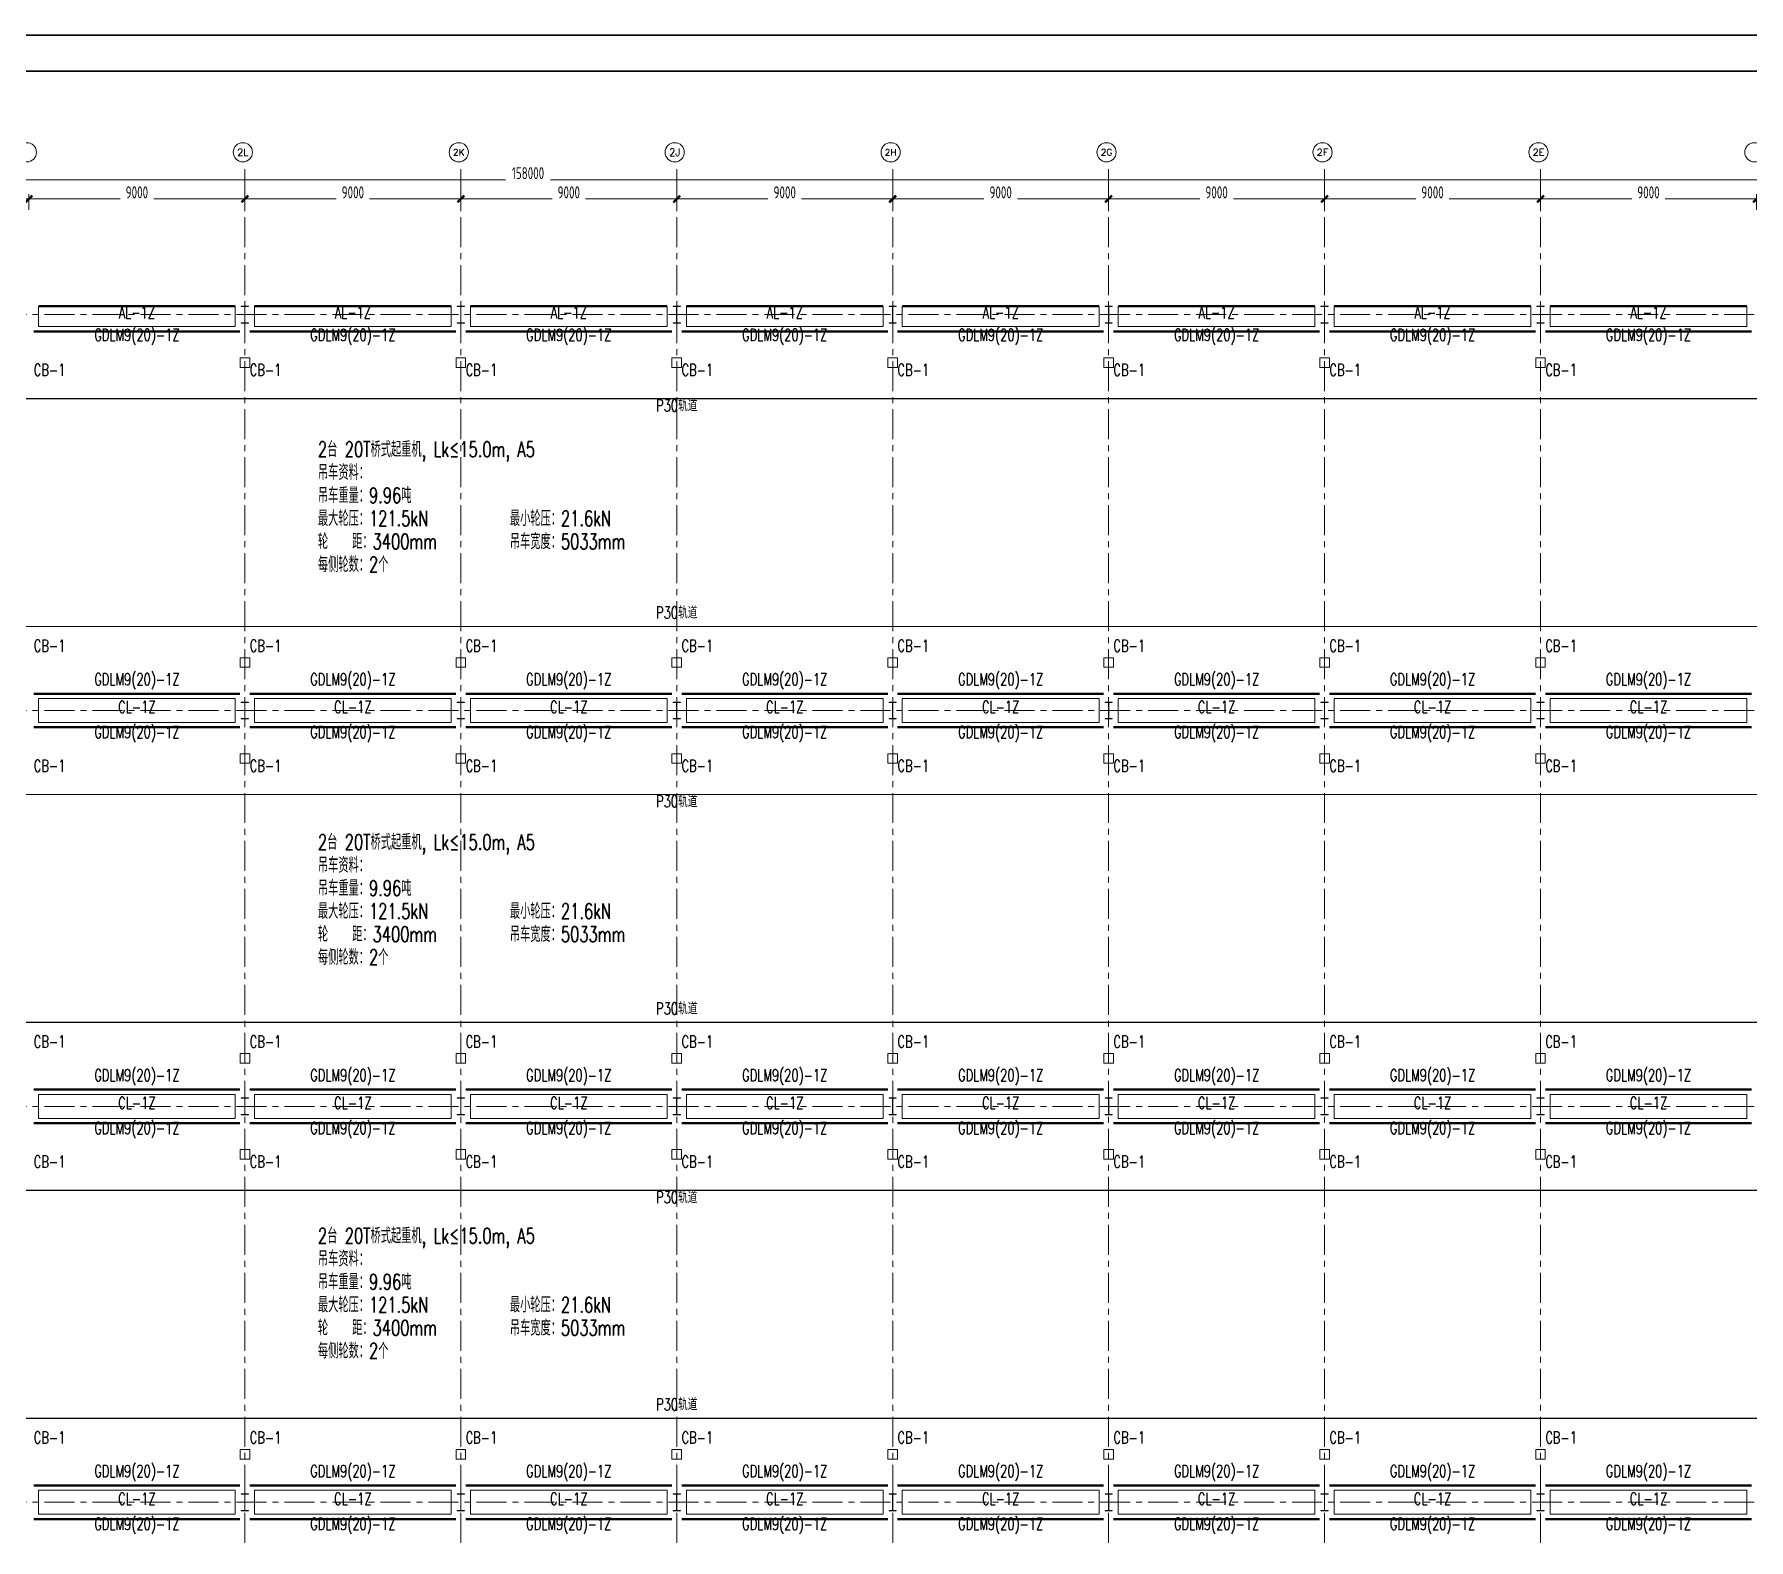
# Model space of a CAD drawing. Extents: x -1201378 to 2367219, y -619313 to 244905.
# Drawn here: x 1317464 to 1388920, y -32658 to 30085 of the extents above; entities that cross this region are included whole.
import ezdxf
from ezdxf.enums import TextEntityAlignment as Align

# ---------------------------------------------------------------- set-up
doc = ezdxf.new("R2010")
doc.units = 0
doc.header["$LTSCALE"] = 1000
doc.linetypes.add('CENTER', pattern=[2, 1.25, -0.25, 0.25, -0.25])
doc.layers.get('0').update_dxf_attribs({"linetype": 'CONTINUOUS'})
doc.layers.get('Defpoints').update_dxf_attribs({"linetype": 'CONTINUOUS'})
doc.layers.add('0-cxFrame', color=155, linetype='CONTINUOUS')
for name, color, linetype, lineweight in [('0-cxText', 131, 'CONTINUOUS', 25), ('S-axis', 111, 'CONTINUOUS', 0), ('S-col', 2, 'CONTINUOUS', 0), ('S-dote', 5, 'CENTER', 0), ('THIN', 7, 'CONTINUOUS', 0), ('吊车梁', 4, 'CONTINUOUS', 0)]:
    doc.layers.add(name, color=color, linetype=linetype, lineweight=lineweight)
doc.styles.add('_TCH_AXIS', font='COMPLEX', dxfattribs={"bigfont": 'GBCBIG'})
doc.styles.add('cx_tuming', font='simhei.ttf')
doc.styles.add('cx_tuqian1', font='')
doc.styles.add('TSSD_Dimension', font='tssdeng.shx', dxfattribs={"width": 0.7, "bigfont": 'hztxt.shx'})
doc.styles.add('TSSD_Rein', font='tj-romans1.shx', dxfattribs={"width": 0.7, "bigfont": 'tj-hztxt.shx'})
doc.styles.add('黑体', font='simhei.ttf', dxfattribs={"width": 0.8})
doc.styles.get('cx_tuqian1').set_extended_font_data('SimSun')
doc.dimstyles.new('TSSD_200_200', dxfattribs={"dimtxt": 500, "dimasz": 200, "dimexe": 200, "dimexo": 500, "dimgap": 200, "dimtad": 1, "dimdec": 0, "dimzin": 0, "dimdsep": 46, "dimtxsty": 'TSSD_Dimension', "dimblk": 'ARCHTICK', "dimcen": 0, "dimdle": 200, "dimclrt": 7, "dimadec": 0, "dimazin": 0, "dimtfac": 1, "dimtdec": 0, "dimtix": 1, "dimtmove": 2, "dimatfit": 3, "dimfxl": 1, "dimtolj": 1, "dimtzin": 0, "dimarcsym": 0})

# ---------------------------------------------------------------- blocks, each defined once
blk = doc.blocks.new('_ArchTick')
at = {"color": 0, "linetype": 'ByBlock', "const_width": 0.5}
blk.add_lwpolyline([(-0.71, -0.71), (0.71, 0.71)], dxfattribs=at)
blk = doc.blocks.new('*D100')
at = {"layer": 'Defpoints', "color": 0, "transparency": 16777216}
for p in [(-173758, -176778), (-182758, -177738), (-173758, -177738)]:
    blk.add_point(p, dxfattribs=at)
at = {"layer": 'S-axis', "color": 0, "lineweight": -2, "transparency": 16777216}
for p, q in [((-182958, -176778), (-178957, -176778)), ((-182758, -177238), (-182758, -176578)), ((-173558, -176778), (-177560, -176778)), ((-173758, -177238), (-173758, -176578))]:
    blk.add_line(p, q, dxfattribs=at)
at = {"layer": 'S-axis', "color": 0, "lineweight": -2, "transparency": 16777216, "xscale": 200, "yscale": 200, "zscale": 200, "rotation": 180}
blk.add_blockref('_ArchTick', (-182758, -176778), dxfattribs=at)
at = {"layer": 'S-axis', "color": 0, "lineweight": -2, "transparency": 16777216, "xscale": 200, "yscale": 200, "zscale": 200}
blk.add_blockref('_ArchTick', (-173758, -176778), dxfattribs=at)
at = {"layer": 'S-axis', "color": 7, "transparency": 16777216, "insert": (-178258, -176503), "char_height": 500, "attachment_point": 5, "style": 'TSSD_Dimension'}
blk.add_mtext('\\A1;9000', dxfattribs=at)
blk = doc.blocks.new('*D101')
at = {"layer": 'Defpoints', "color": 0, "transparency": 16777216}
for p in [(-164758, -176778), (-173758, -177738), (-164758, -177738)]:
    blk.add_point(p, dxfattribs=at)
at = {"layer": 'S-axis', "color": 0, "lineweight": -2, "transparency": 16777216}
for p, q in [((-173958, -176778), (-169957, -176778)), ((-173758, -177238), (-173758, -176578)), ((-164558, -176778), (-168560, -176778)), ((-164758, -177238), (-164758, -176578))]:
    blk.add_line(p, q, dxfattribs=at)
at = {"layer": 'S-axis', "color": 0, "lineweight": -2, "transparency": 16777216, "xscale": 200, "yscale": 200, "zscale": 200, "rotation": 180}
blk.add_blockref('_ArchTick', (-173758, -176778), dxfattribs=at)
at = {"layer": 'S-axis', "color": 0, "lineweight": -2, "transparency": 16777216, "xscale": 200, "yscale": 200, "zscale": 200}
blk.add_blockref('_ArchTick', (-164758, -176778), dxfattribs=at)
at = {"layer": 'S-axis', "color": 7, "transparency": 16777216, "insert": (-169258, -176503), "char_height": 500, "attachment_point": 5, "style": 'TSSD_Dimension'}
blk.add_mtext('\\A1;9000', dxfattribs=at)
blk = doc.blocks.new('*D102')
at = {"layer": 'Defpoints', "color": 0, "transparency": 16777216}
for p in [(-155758, -176778), (-164758, -177738), (-155758, -177738)]:
    blk.add_point(p, dxfattribs=at)
at = {"layer": 'S-axis', "color": 0, "lineweight": -2, "transparency": 16777216}
for p, q in [((-164958, -176778), (-160957, -176778)), ((-164758, -177238), (-164758, -176578)), ((-155558, -176778), (-159560, -176778)), ((-155758, -177238), (-155758, -176578))]:
    blk.add_line(p, q, dxfattribs=at)
at = {"layer": 'S-axis', "color": 0, "lineweight": -2, "transparency": 16777216, "xscale": 200, "yscale": 200, "zscale": 200, "rotation": 180}
blk.add_blockref('_ArchTick', (-164758, -176778), dxfattribs=at)
at = {"layer": 'S-axis', "color": 0, "lineweight": -2, "transparency": 16777216, "xscale": 200, "yscale": 200, "zscale": 200}
blk.add_blockref('_ArchTick', (-155758, -176778), dxfattribs=at)
at = {"layer": 'S-axis', "color": 7, "transparency": 16777216, "insert": (-160258, -176503), "char_height": 500, "attachment_point": 5, "style": 'TSSD_Dimension'}
blk.add_mtext('\\A1;9000', dxfattribs=at)
blk = doc.blocks.new('*D103')
at = {"layer": 'Defpoints', "color": 0, "transparency": 16777216}
for p in [(-146758, -176778), (-155758, -177738), (-146758, -177738)]:
    blk.add_point(p, dxfattribs=at)
at = {"layer": 'S-axis', "color": 0, "lineweight": -2, "transparency": 16777216}
for p, q in [((-155958, -176778), (-151957, -176778)), ((-155758, -177238), (-155758, -176578)), ((-146558, -176778), (-150560, -176778)), ((-146758, -177238), (-146758, -176578))]:
    blk.add_line(p, q, dxfattribs=at)
at = {"layer": 'S-axis', "color": 0, "lineweight": -2, "transparency": 16777216, "xscale": 200, "yscale": 200, "zscale": 200, "rotation": 180}
blk.add_blockref('_ArchTick', (-155758, -176778), dxfattribs=at)
at = {"layer": 'S-axis', "color": 0, "lineweight": -2, "transparency": 16777216, "xscale": 200, "yscale": 200, "zscale": 200}
blk.add_blockref('_ArchTick', (-146758, -176778), dxfattribs=at)
at = {"layer": 'S-axis', "color": 7, "transparency": 16777216, "insert": (-151258, -176503), "char_height": 500, "attachment_point": 5, "style": 'TSSD_Dimension'}
blk.add_mtext('\\A1;9000', dxfattribs=at)
blk = doc.blocks.new('*D104')
at = {"layer": 'Defpoints', "color": 0, "transparency": 16777216}
for p in [(-137758, -176778), (-146758, -177738), (-137758, -177738)]:
    blk.add_point(p, dxfattribs=at)
at = {"layer": 'S-axis', "color": 0, "lineweight": -2, "transparency": 16777216}
for p, q in [((-146958, -176778), (-142957, -176778)), ((-146758, -177238), (-146758, -176578)), ((-137558, -176778), (-141560, -176778)), ((-137758, -177238), (-137758, -176578))]:
    blk.add_line(p, q, dxfattribs=at)
at = {"layer": 'S-axis', "color": 0, "lineweight": -2, "transparency": 16777216, "xscale": 200, "yscale": 200, "zscale": 200, "rotation": 180}
blk.add_blockref('_ArchTick', (-146758, -176778), dxfattribs=at)
at = {"layer": 'S-axis', "color": 0, "lineweight": -2, "transparency": 16777216, "xscale": 200, "yscale": 200, "zscale": 200}
blk.add_blockref('_ArchTick', (-137758, -176778), dxfattribs=at)
at = {"layer": 'S-axis', "color": 7, "transparency": 16777216, "insert": (-142258, -176503), "char_height": 500, "attachment_point": 5, "style": 'TSSD_Dimension'}
blk.add_mtext('\\A1;9000', dxfattribs=at)
blk = doc.blocks.new('*D105')
at = {"layer": 'Defpoints', "color": 0, "transparency": 16777216}
for p in [(-128758, -176778), (-137758, -177738), (-128758, -177738)]:
    blk.add_point(p, dxfattribs=at)
at = {"layer": 'S-axis', "color": 0, "lineweight": -2, "transparency": 16777216}
for p, q in [((-137958, -176778), (-133957, -176778)), ((-137758, -177238), (-137758, -176578)), ((-128558, -176778), (-132560, -176778)), ((-128758, -177238), (-128758, -176578))]:
    blk.add_line(p, q, dxfattribs=at)
at = {"layer": 'S-axis', "color": 0, "lineweight": -2, "transparency": 16777216, "xscale": 200, "yscale": 200, "zscale": 200, "rotation": 180}
blk.add_blockref('_ArchTick', (-137758, -176778), dxfattribs=at)
at = {"layer": 'S-axis', "color": 0, "lineweight": -2, "transparency": 16777216, "xscale": 200, "yscale": 200, "zscale": 200}
blk.add_blockref('_ArchTick', (-128758, -176778), dxfattribs=at)
at = {"layer": 'S-axis', "color": 7, "transparency": 16777216, "insert": (-133258, -176503), "char_height": 500, "attachment_point": 5, "style": 'TSSD_Dimension'}
blk.add_mtext('\\A1;9000', dxfattribs=at)
blk = doc.blocks.new('*D106')
at = {"layer": 'Defpoints', "color": 0, "transparency": 16777216}
for p in [(-119758, -176778), (-128758, -177738), (-119758, -177738)]:
    blk.add_point(p, dxfattribs=at)
at = {"layer": 'S-axis', "color": 0, "lineweight": -2, "transparency": 16777216}
for p, q in [((-128958, -176778), (-124957, -176778)), ((-128758, -177238), (-128758, -176578)), ((-119558, -176778), (-123560, -176778)), ((-119758, -177238), (-119758, -176578))]:
    blk.add_line(p, q, dxfattribs=at)
at = {"layer": 'S-axis', "color": 0, "lineweight": -2, "transparency": 16777216, "xscale": 200, "yscale": 200, "zscale": 200, "rotation": 180}
blk.add_blockref('_ArchTick', (-128758, -176778), dxfattribs=at)
at = {"layer": 'S-axis', "color": 0, "lineweight": -2, "transparency": 16777216, "xscale": 200, "yscale": 200, "zscale": 200}
blk.add_blockref('_ArchTick', (-119758, -176778), dxfattribs=at)
at = {"layer": 'S-axis', "color": 7, "transparency": 16777216, "insert": (-124258, -176503), "char_height": 500, "attachment_point": 5, "style": 'TSSD_Dimension'}
blk.add_mtext('\\A1;9000', dxfattribs=at)
blk = doc.blocks.new('*D107')
at = {"layer": 'Defpoints', "color": 0, "transparency": 16777216}
for p in [(-110758, -176778), (-119758, -177738), (-110758, -177738)]:
    blk.add_point(p, dxfattribs=at)
at = {"layer": 'S-axis', "color": 0, "lineweight": -2, "transparency": 16777216}
for p, q in [((-119958, -176778), (-115957, -176778)), ((-119758, -177238), (-119758, -176578)), ((-110558, -176778), (-114560, -176778)), ((-110758, -177238), (-110758, -176578))]:
    blk.add_line(p, q, dxfattribs=at)
at = {"layer": 'S-axis', "color": 0, "lineweight": -2, "transparency": 16777216, "xscale": 200, "yscale": 200, "zscale": 200, "rotation": 180}
blk.add_blockref('_ArchTick', (-119758, -176778), dxfattribs=at)
at = {"layer": 'S-axis', "color": 0, "lineweight": -2, "transparency": 16777216, "xscale": 200, "yscale": 200, "zscale": 200}
blk.add_blockref('_ArchTick', (-110758, -176778), dxfattribs=at)
at = {"layer": 'S-axis', "color": 7, "transparency": 16777216, "insert": (-115258, -176503), "char_height": 500, "attachment_point": 5, "style": 'TSSD_Dimension'}
blk.add_mtext('\\A1;9000', dxfattribs=at)
blk = doc.blocks.new('*D112')
at = {"layer": 'Defpoints', "color": 0, "transparency": 16777216}
for p in [(-82958, -175978), (-240958, -177638), (-82958, -177638)]:
    blk.add_point(p, dxfattribs=at)
at = {"layer": 'S-axis', "color": 0, "lineweight": -2, "transparency": 16777216}
for p, q in [((-240958, -177138), (-240958, -175778)), ((-82958, -177138), (-82958, -175778)), ((-241158, -175978), (-162899, -175978)), ((-82758, -175978), (-161018, -175978))]:
    blk.add_line(p, q, dxfattribs=at)
at = {"layer": 'S-axis', "color": 0, "lineweight": -2, "transparency": 16777216, "xscale": 200, "yscale": 200, "zscale": 200, "rotation": 180}
blk.add_blockref('_ArchTick', (-240958, -175978), dxfattribs=at)
at = {"layer": 'S-axis', "color": 0, "lineweight": -2, "transparency": 16777216, "xscale": 200, "yscale": 200, "zscale": 200}
blk.add_blockref('_ArchTick', (-82958, -175978), dxfattribs=at)
at = {"layer": 'S-axis', "color": 7, "transparency": 16777216, "insert": (-161958, -175703), "char_height": 500, "attachment_point": 5, "style": 'TSSD_Dimension'}
blk.add_mtext('\\A1;158000', dxfattribs=at)
blk = doc.blocks.new('nt66')
at = {"layer": 'S-col'}
blk.add_lwpolyline([(-195790, 766820), (-195490, 766820), (-195490, 766808), (-195636, 766808), (-195636, 766132), (-195490, 766132), (-195490, 766120), (-195790, 766120), (-195790, 766132), (-195644, 766132), (-195644, 766808), (-195790, 766808)], close=True, dxfattribs=at)
blk = doc.blocks.new('33333')
for p in [(-23214, -43900), (-14214, -43900), (-5214, -43900), (3786, -43900), (12786, -43900), (21786, -43900), (30786, -43900), (-23214, -60400), (-14214, -60400), (-5214, -60400), (3786, -60400), (12786, -60400), (21786, -60400), (30786, -60400), (-23214, -76900), (-14214, -76900), (-5214, -76900), (3786, -76900), (12786, -76900), (21786, -76900), (30786, -76900), (-23214, -93400), (-14214, -93400), (-5214, -93400), (3786, -93400), (12786, -93400), (21786, -93400), (30786, -93400)]:
    blk.add_blockref('nt66', p)
blk = doc.blocks.new('TK22.A0 L(Dragon)')
at = {"layer": '0-cxFrame', "color": 7, "const_width": 0.5}
blk.add_lwpolyline([(0, 0), (-1486, 0), (-1486, 841), (0, 841)], close=True, dxfattribs=at)
at = {"layer": '0-cxFrame', "const_width": 0.5}
blk.add_lwpolyline([(-80, 10), (-1466, 10), (-1466, 831), (-80, 831)], close=True, dxfattribs=at)
at = {"style": '黑体', "flags": 4}
blk.add_attdef('图幅', text='', height=3.3, dxfattribs=at).set_placement((-40, 3), align=Align.RIGHT)
at = {"layer": '0-cxText', "flags": 4}
for tag, height, style, p in [('建设单位', 3.5, 'cx_tuming', (-45, 240)), ('项目名称', 3.5, 'cx_tuming', (-45, 210)), ('子项名称', 3.5, 'cx_tuming', (-45, 180)), ('工程编号', 3.3, 'cx_tuqian1', (-35, 165)), ('图名1', 3.5, 'cx_tuming', (-45, 87)), ('图名2', 3.5, 'cx_tuming', (-45, 79)), ('图名3', 3.5, 'cx_tuming', (-45, 71)), ('出图日期', 3.3, 'cx_tuqian1', (-39, 60)), ('专业', 3.3, 'cx_tuqian1', (-55, 52)), ('图号', 3.3, 'cx_tuqian1', (-55, 44)), ('版次', 3.3, 'cx_tuqian1', (-20, 44))]:
    blk.add_attdef(tag, text='', height=height, dxfattribs=dict(at, style=style)).set_placement(p, align=Align.MIDDLE)
at = {"layer": 'Defpoints', "color": 6, "flags": 4}
for tag, height, style, p in [('tufu', 3.3, '黑体', (-12, 12)), ('dwfname', 4, 'cx_tuqian1', (-80, 3))]:
    blk.add_attdef(tag, text='', height=height, dxfattribs=dict(at, style=style)).set_placement(p, align=Align.RIGHT)
blk = doc.blocks.new('2#轴网')
at = {"layer": 'S-axis'}
for centre in [(-182843.4, -174832), (-173843.4, -174832), (-164843.4, -174832), (-155843.4, -174832), (-146843.4, -174832), (-137843.4, -174832), (-128843.4, -174832), (-119843.4, -174832), (-110843.4, -174832)]:
    blk.add_circle(centre, 400, dxfattribs=at)
at = {"layer": 'S-dote'}
for p, q in [((-173758.5, -270787), (-173758.5, -175298.2)), ((-164758.5, -270787), (-164758.5, -175298.2)), ((-155758.5, -270787), (-155758.5, -175298.2)), ((-146758.5, -270787), (-146758.5, -175298.2)), ((-137758.5, -270787), (-137758.5, -175298.2)), ((-128758.5, -270787), (-128758.5, -175298.2)), ((-119758.5, -270787), (-119758.5, -175298.2)), ((-74854.3, -181598.2), (-251154.3, -181598.2)), ((-74854.3, -198098.2), (-251154.3, -198098.2)), ((-74854.3, -214598.2), (-251154.3, -214598.2)), ((-74854.3, -231098.2), (-251154.3, -231098.2))]:
    blk.add_line(p, q, dxfattribs=at)
at = {"layer": 'S-axis', "style": '_TCH_AXIS'}
for s, height, p, p2 in [('2L', 288.12, (-174083.5, -174976.1), (-173603.3, -174976.1)), ('2K', 265.5, (-165089.9, -174964.8), (-164596.8, -174964.8)), ('2J', 314.07, (-156075.2, -174989.1), (-155611.5, -174989.1)), ('2H', 260.31, (-147091.3, -174962.2), (-146595.5, -174962.2)), ('2G', 270.86, (-138088.4, -174967.5), (-137598.3, -174967.5)), ('2F', 282.17, (-129085.2, -174973.1), (-128601.5, -174973.1)), ('2E', 282.17, (-120085.2, -174973.1), (-119601.5, -174973.1))]:
    blk.add_text(s, height=height, dxfattribs=at).set_placement(p, p2, align=Align.FIT)
at = {"layer": 'S-axis'}
for base, p1, p2, picture, middle in [((-82958.5, -175978.2), (-240958.5, -177638.2), (-82958.5, -177638.2), '*D112', (-161958.5, -175703.2)), ((-173758.5, -176778.2), (-182758.5, -177738.2), (-173758.5, -177738.2), '*D100', (-178258.5, -176503.2)), ((-164758.5, -176778.2), (-173758.5, -177738.2), (-164758.5, -177738.2), '*D101', (-169258.5, -176503.2)), ((-155758.5, -176778.2), (-164758.5, -177738.2), (-155758.5, -177738.2), '*D102', (-160258.5, -176503.2)), ((-146758.5, -176778.2), (-155758.5, -177738.2), (-146758.5, -177738.2), '*D103', (-151258.5, -176503.2)), ((-137758.5, -176778.2), (-146758.5, -177738.2), (-137758.5, -177738.2), '*D104', (-142258.5, -176503.2)), ((-128758.5, -176778.2), (-137758.5, -177738.2), (-128758.5, -177738.2), '*D105', (-133258.5, -176503.2)), ((-119758.5, -176778.2), (-128758.5, -177738.2), (-119758.5, -177738.2), '*D106', (-124258.5, -176503.2)), ((-110758.5, -176778.2), (-119758.5, -177738.2), (-110758.5, -177738.2), '*D107', (-115258.5, -176503.2))]:
    dim = blk.add_linear_dim(base=base, p1=p1, p2=p2, angle=0, dimstyle='TSSD_200_200', dxfattribs=at)
    dim.commit()
    dim.dimension.update_dxf_attribs({"geometry": picture, "text_midpoint": middle, "dimtype": 161})

msp = doc.modelspace()

# ---------------------------------------------------------------- linework, layer by layer
at = {"layer": '吊车梁', "const_width": 100}
for points in [[(1325841.5, 18751.8), (1317641.5, 18751.8)], [(1334841.5, 18751.8), (1326641.5, 18751.8)], [(1343841.5, 18751.8), (1335641.5, 18751.8)], [(1352841.5, 18751.8), (1344641.5, 18751.8)], [(1361841.5, 18751.8), (1353641.5, 18751.8)], [(1370841.5, 18751.8), (1362641.5, 18751.8)], [(1379841.5, 18751.8), (1371641.5, 18751.8)], [(1388841.5, 18751.8), (1380641.5, 18751.8)], [(1326041.5, 17701.8), (1317441.5, 17701.8)], [(1335041.5, 17701.8), (1326441.5, 17701.8)], [(1344041.5, 17701.8), (1335441.5, 17701.8)], [(1353041.5, 17701.8), (1344441.5, 17701.8)], [(1362041.5, 17701.8), (1353441.5, 17701.8)], [(1371041.5, 17701.8), (1362441.5, 17701.8)], [(1380041.5, 17701.8), (1371441.5, 17701.8)], [(1389041.5, 17701.8), (1380441.5, 17701.8)], [(1326041.5, 2601.8), (1317441.5, 2601.8)], [(1335041.5, 2601.8), (1326441.5, 2601.8)], [(1344041.5, 2601.8), (1335441.5, 2601.8)], [(1353041.5, 2601.8), (1344441.5, 2601.8)], [(1362041.5, 2601.8), (1353441.5, 2601.8)], [(1371041.5, 2601.8), (1362441.5, 2601.8)], [(1380041.5, 2601.8), (1371441.5, 2601.8)], [(1389041.5, 2601.8), (1380441.5, 2601.8)], [(1326041.5, 1201.8), (1317441.5, 1201.8)], [(1335041.5, 1201.8), (1326441.5, 1201.8)], [(1344041.5, 1201.8), (1335441.5, 1201.8)], [(1353041.5, 1201.8), (1344441.5, 1201.8)], [(1362041.5, 1201.8), (1353441.5, 1201.8)], [(1371041.5, 1201.8), (1362441.5, 1201.8)], [(1380041.5, 1201.8), (1371441.5, 1201.8)], [(1389041.5, 1201.8), (1380441.5, 1201.8)], [(1326041.5, -13898.2), (1317441.5, -13898.2)], [(1335041.5, -13898.2), (1326441.5, -13898.2)], [(1344041.5, -13898.2), (1335441.5, -13898.2)], [(1353041.5, -13898.2), (1344441.5, -13898.2)], [(1362041.5, -13898.2), (1353441.5, -13898.2)], [(1371041.5, -13898.2), (1362441.5, -13898.2)], [(1380041.5, -13898.2), (1371441.5, -13898.2)], [(1389041.5, -13898.2), (1380441.5, -13898.2)], [(1326041.5, -15298.2), (1317441.5, -15298.2)], [(1335041.5, -15298.2), (1326441.5, -15298.2)], [(1344041.5, -15298.2), (1335441.5, -15298.2)], [(1353041.5, -15298.2), (1344441.5, -15298.2)], [(1362041.5, -15298.2), (1353441.5, -15298.2)], [(1371041.5, -15298.2), (1362441.5, -15298.2)], [(1380041.5, -15298.2), (1371441.5, -15298.2)], [(1389041.5, -15298.2), (1380441.5, -15298.2)], [(1326041.5, -30398.2), (1317441.5, -30398.2)], [(1335041.5, -30398.2), (1326441.5, -30398.2)], [(1344041.5, -30398.2), (1335441.5, -30398.2)], [(1353041.5, -30398.2), (1344441.5, -30398.2)], [(1362041.5, -30398.2), (1353441.5, -30398.2)], [(1371041.5, -30398.2), (1362441.5, -30398.2)], [(1380041.5, -30398.2), (1371441.5, -30398.2)], [(1389041.5, -30398.2), (1380441.5, -30398.2)], [(1326041.5, -31798.2), (1317441.5, -31798.2)], [(1335041.5, -31798.2), (1326441.5, -31798.2)], [(1344041.5, -31798.2), (1335441.5, -31798.2)], [(1353041.5, -31798.2), (1344441.5, -31798.2)], [(1362041.5, -31798.2), (1353441.5, -31798.2)], [(1371041.5, -31798.2), (1362441.5, -31798.2)], [(1380041.5, -31798.2), (1371441.5, -31798.2)], [(1389041.5, -31798.2), (1380441.5, -31798.2)]]:
    msp.add_lwpolyline(points, dxfattribs=at)
at = {"layer": '吊车梁'}
for points in [[(1325841.5, 18751.8), (1317641.5, 18751.8), (1317641.5, 17901.8), (1325841.5, 17901.8)], [(1334841.5, 18751.8), (1326641.5, 18751.8), (1326641.5, 17901.8), (1334841.5, 17901.8)], [(1343841.5, 18751.8), (1335641.5, 18751.8), (1335641.5, 17901.8), (1343841.5, 17901.8)], [(1352841.5, 18751.8), (1344641.5, 18751.8), (1344641.5, 17901.8), (1352841.5, 17901.8)], [(1361841.5, 18751.8), (1353641.5, 18751.8), (1353641.5, 17901.8), (1361841.5, 17901.8)], [(1370841.5, 18751.8), (1362641.5, 18751.8), (1362641.5, 17901.8), (1370841.5, 17901.8)], [(1379841.5, 18751.8), (1371641.5, 18751.8), (1371641.5, 17901.8), (1379841.5, 17901.8)], [(1388841.5, 18751.8), (1380641.5, 18751.8), (1380641.5, 17901.8), (1388841.5, 17901.8)], [(1326041.5, 16601.8), (1326441.5, 16601.8), (1326441.5, 16201.8), (1326041.5, 16201.8)], [(1335041.5, 16601.8), (1335441.5, 16601.8), (1335441.5, 16201.8), (1335041.5, 16201.8)], [(1344041.5, 16601.8), (1344441.5, 16601.8), (1344441.5, 16201.8), (1344041.5, 16201.8)], [(1353041.5, 16601.8), (1353441.5, 16601.8), (1353441.5, 16201.8), (1353041.5, 16201.8)], [(1362041.5, 16601.8), (1362441.5, 16601.8), (1362441.5, 16201.8), (1362041.5, 16201.8)], [(1371041.5, 16601.8), (1371441.5, 16601.8), (1371441.5, 16201.8), (1371041.5, 16201.8)], [(1380041.5, 16601.8), (1380441.5, 16601.8), (1380441.5, 16201.8), (1380041.5, 16201.8)], [(1326041.5, 3701.8), (1326441.5, 3701.8), (1326441.5, 4101.8), (1326041.5, 4101.8)], [(1335041.5, 3701.8), (1335441.5, 3701.8), (1335441.5, 4101.8), (1335041.5, 4101.8)], [(1344041.5, 3701.8), (1344441.5, 3701.8), (1344441.5, 4101.8), (1344041.5, 4101.8)], [(1353041.5, 3701.8), (1353441.5, 3701.8), (1353441.5, 4101.8), (1353041.5, 4101.8)], [(1362041.5, 3701.8), (1362441.5, 3701.8), (1362441.5, 4101.8), (1362041.5, 4101.8)], [(1371041.5, 3701.8), (1371441.5, 3701.8), (1371441.5, 4101.8), (1371041.5, 4101.8)], [(1380041.5, 3701.8), (1380441.5, 3701.8), (1380441.5, 4101.8), (1380041.5, 4101.8)], [(1325841.5, 2401.8), (1317641.5, 2401.8), (1317641.5, 1401.8), (1325841.5, 1401.8)], [(1334841.5, 2401.8), (1326641.5, 2401.8), (1326641.5, 1401.8), (1334841.5, 1401.8)], [(1343841.5, 2401.8), (1335641.5, 2401.8), (1335641.5, 1401.8), (1343841.5, 1401.8)], [(1352841.5, 2401.8), (1344641.5, 2401.8), (1344641.5, 1401.8), (1352841.5, 1401.8)], [(1361841.5, 2401.8), (1353641.5, 2401.8), (1353641.5, 1401.8), (1361841.5, 1401.8)], [(1370841.5, 2401.8), (1362641.5, 2401.8), (1362641.5, 1401.8), (1370841.5, 1401.8)], [(1379841.5, 2401.8), (1371641.5, 2401.8), (1371641.5, 1401.8), (1379841.5, 1401.8)], [(1388841.5, 2401.8), (1380641.5, 2401.8), (1380641.5, 1401.8), (1388841.5, 1401.8)], [(1326041.5, 101.8), (1326441.5, 101.8), (1326441.5, -298.2), (1326041.5, -298.2)], [(1335041.5, 101.8), (1335441.5, 101.8), (1335441.5, -298.2), (1335041.5, -298.2)], [(1344041.5, 101.8), (1344441.5, 101.8), (1344441.5, -298.2), (1344041.5, -298.2)], [(1353041.5, 101.8), (1353441.5, 101.8), (1353441.5, -298.2), (1353041.5, -298.2)], [(1362041.5, 101.8), (1362441.5, 101.8), (1362441.5, -298.2), (1362041.5, -298.2)], [(1371041.5, 101.8), (1371441.5, 101.8), (1371441.5, -298.2), (1371041.5, -298.2)], [(1380041.5, 101.8), (1380441.5, 101.8), (1380441.5, -298.2), (1380041.5, -298.2)], [(1326041.5, -12798.2), (1326441.5, -12798.2), (1326441.5, -12398.2), (1326041.5, -12398.2)], [(1335041.5, -12798.2), (1335441.5, -12798.2), (1335441.5, -12398.2), (1335041.5, -12398.2)], [(1344041.5, -12798.2), (1344441.5, -12798.2), (1344441.5, -12398.2), (1344041.5, -12398.2)], [(1353041.5, -12798.2), (1353441.5, -12798.2), (1353441.5, -12398.2), (1353041.5, -12398.2)], [(1362041.5, -12798.2), (1362441.5, -12798.2), (1362441.5, -12398.2), (1362041.5, -12398.2)], [(1371041.5, -12798.2), (1371441.5, -12798.2), (1371441.5, -12398.2), (1371041.5, -12398.2)], [(1380041.5, -12798.2), (1380441.5, -12798.2), (1380441.5, -12398.2), (1380041.5, -12398.2)], [(1325841.5, -14098.2), (1317641.5, -14098.2), (1317641.5, -15098.2), (1325841.5, -15098.2)], [(1334841.5, -14098.2), (1326641.5, -14098.2), (1326641.5, -15098.2), (1334841.5, -15098.2)], [(1343841.5, -14098.2), (1335641.5, -14098.2), (1335641.5, -15098.2), (1343841.5, -15098.2)], [(1352841.5, -14098.2), (1344641.5, -14098.2), (1344641.5, -15098.2), (1352841.5, -15098.2)], [(1361841.5, -14098.2), (1353641.5, -14098.2), (1353641.5, -15098.2), (1361841.5, -15098.2)], [(1370841.5, -14098.2), (1362641.5, -14098.2), (1362641.5, -15098.2), (1370841.5, -15098.2)], [(1379841.5, -14098.2), (1371641.5, -14098.2), (1371641.5, -15098.2), (1379841.5, -15098.2)], [(1388841.5, -14098.2), (1380641.5, -14098.2), (1380641.5, -15098.2), (1388841.5, -15098.2)], [(1326041.5, -16398.2), (1326441.5, -16398.2), (1326441.5, -16798.2), (1326041.5, -16798.2)], [(1335041.5, -16398.2), (1335441.5, -16398.2), (1335441.5, -16798.2), (1335041.5, -16798.2)], [(1344041.5, -16398.2), (1344441.5, -16398.2), (1344441.5, -16798.2), (1344041.5, -16798.2)], [(1353041.5, -16398.2), (1353441.5, -16398.2), (1353441.5, -16798.2), (1353041.5, -16798.2)], [(1362041.5, -16398.2), (1362441.5, -16398.2), (1362441.5, -16798.2), (1362041.5, -16798.2)], [(1371041.5, -16398.2), (1371441.5, -16398.2), (1371441.5, -16798.2), (1371041.5, -16798.2)], [(1380041.5, -16398.2), (1380441.5, -16398.2), (1380441.5, -16798.2), (1380041.5, -16798.2)], [(1326041.5, -29298.2), (1326441.5, -29298.2), (1326441.5, -28898.2), (1326041.5, -28898.2)], [(1335041.5, -29298.2), (1335441.5, -29298.2), (1335441.5, -28898.2), (1335041.5, -28898.2)], [(1344041.5, -29298.2), (1344441.5, -29298.2), (1344441.5, -28898.2), (1344041.5, -28898.2)], [(1353041.5, -29298.2), (1353441.5, -29298.2), (1353441.5, -28898.2), (1353041.5, -28898.2)], [(1362041.5, -29298.2), (1362441.5, -29298.2), (1362441.5, -28898.2), (1362041.5, -28898.2)], [(1371041.5, -29298.2), (1371441.5, -29298.2), (1371441.5, -28898.2), (1371041.5, -28898.2)], [(1380041.5, -29298.2), (1380441.5, -29298.2), (1380441.5, -28898.2), (1380041.5, -28898.2)], [(1325841.5, -30598.2), (1317641.5, -30598.2), (1317641.5, -31598.2), (1325841.5, -31598.2)], [(1334841.5, -30598.2), (1326641.5, -30598.2), (1326641.5, -31598.2), (1334841.5, -31598.2)], [(1343841.5, -30598.2), (1335641.5, -30598.2), (1335641.5, -31598.2), (1343841.5, -31598.2)], [(1352841.5, -30598.2), (1344641.5, -30598.2), (1344641.5, -31598.2), (1352841.5, -31598.2)], [(1361841.5, -30598.2), (1353641.5, -30598.2), (1353641.5, -31598.2), (1361841.5, -31598.2)], [(1370841.5, -30598.2), (1362641.5, -30598.2), (1362641.5, -31598.2), (1370841.5, -31598.2)], [(1379841.5, -30598.2), (1371641.5, -30598.2), (1371641.5, -31598.2), (1379841.5, -31598.2)], [(1388841.5, -30598.2), (1380641.5, -30598.2), (1380641.5, -31598.2), (1388841.5, -31598.2)]]:
    msp.add_lwpolyline(points, close=True, dxfattribs=at)
at = {"layer": '吊车梁', "color": 6, "const_width": 50}
for points in [[(1281441.5, 14901.8), (1416041.5, 14901.8)], [(1281441.5, 5401.8), (1416041.5, 5401.8)], [(1281441.5, -1598.2), (1416041.5, -1598.2)], [(1281441.5, -11098.2), (1416041.5, -11098.2)], [(1281441.5, -18098.2), (1416041.5, -18098.2)], [(1281441.5, -27598.2), (1416041.5, -27598.2)]]:
    msp.add_lwpolyline(points, dxfattribs=at)

# ---------------------------------------------------------------- block references
at = {"layer": '0-cxFrame', "xscale": 150, "yscale": 150, "zscale": 150}
msp.add_blockref('TK22.A0 L(Dragon)', (1449426.9, -96102.2), dxfattribs=at)
at = {"layer": 'S-axis'}
msp.add_blockref('2#轴网', (1500000, 200000), dxfattribs=at)
at = {"layer": 'S-col'}
msp.add_blockref('33333', (1545095.7, -704168.2), dxfattribs=at)

# ---------------------------------------------------------------- texts
at = {"layer": 'THIN', "style": 'TSSD_Rein', "width": 0.7}
for s, p in [('AL-1Z', (1321741.5, 18094.2)), ('AL-1Z', (1330741.5, 18094.2)), ('AL-1Z', (1339741.5, 18094.2)), ('AL-1Z', (1348741.5, 18094.2)), ('AL-1Z', (1357741.5, 18094.2)), ('AL-1Z', (1366741.5, 18094.2)), ('AL-1Z', (1375741.5, 18094.2)), ('AL-1Z', (1384741.5, 18094.2)), ('GDLM9(20)-1Z', (1321741.5, 17155.7)), ('GDLM9(20)-1Z', (1330741.5, 17155.7)), ('GDLM9(20)-1Z', (1339741.5, 17155.7)), ('GDLM9(20)-1Z', (1348741.5, 17155.7)), ('GDLM9(20)-1Z', (1357741.5, 17155.7)), ('GDLM9(20)-1Z', (1366741.5, 17155.7)), ('GDLM9(20)-1Z', (1375741.5, 17155.7)), ('GDLM9(20)-1Z', (1384741.5, 17155.7)), ('P30轨道', (1344241.5, 14216.5)), ('P30轨道', (1344241.5, 5583.2)), ('GDLM9(20)-1Z', (1321741.5, 2801.8)), ('GDLM9(20)-1Z', (1330741.5, 2801.8)), ('GDLM9(20)-1Z', (1339741.5, 2801.8)), ('GDLM9(20)-1Z', (1348741.5, 2801.8)), ('GDLM9(20)-1Z', (1357741.5, 2801.8)), ('GDLM9(20)-1Z', (1366741.5, 2801.8)), ('GDLM9(20)-1Z', (1375741.5, 2801.8)), ('GDLM9(20)-1Z', (1384741.5, 2801.8)), ('CL-1Z', (1321741.5, 1649.9)), ('CL-1Z', (1330741.5, 1649.9)), ('CL-1Z', (1339741.5, 1649.9)), ('CL-1Z', (1348741.5, 1649.9)), ('CL-1Z', (1357741.5, 1649.9)), ('CL-1Z', (1366741.5, 1649.9)), ('CL-1Z', (1375741.5, 1649.9)), ('CL-1Z', (1384741.5, 1649.9)), ('GDLM9(20)-1Z', (1321741.5, 598)), ('GDLM9(20)-1Z', (1330741.5, 598)), ('GDLM9(20)-1Z', (1339741.5, 598)), ('GDLM9(20)-1Z', (1348741.5, 598)), ('GDLM9(20)-1Z', (1357741.5, 598)), ('GDLM9(20)-1Z', (1366741.5, 598)), ('GDLM9(20)-1Z', (1375741.5, 598)), ('GDLM9(20)-1Z', (1384741.5, 598)), ('P30轨道', (1344241.5, -2283.5)), ('P30轨道', (1344241.5, -10916.8)), ('GDLM9(20)-1Z', (1321741.5, -13698.2)), ('GDLM9(20)-1Z', (1330741.5, -13698.2)), ('GDLM9(20)-1Z', (1339741.5, -13698.2)), ('GDLM9(20)-1Z', (1348741.5, -13698.2)), ('GDLM9(20)-1Z', (1357741.5, -13698.2)), ('GDLM9(20)-1Z', (1366741.5, -13698.2)), ('GDLM9(20)-1Z', (1375741.5, -13698.2)), ('GDLM9(20)-1Z', (1384741.5, -13698.2)), ('CL-1Z', (1321741.5, -14850.1)), ('CL-1Z', (1330741.5, -14850.1)), ('CL-1Z', (1339741.5, -14850.1)), ('CL-1Z', (1348741.5, -14850.1)), ('CL-1Z', (1357741.5, -14850.1)), ('CL-1Z', (1366741.5, -14850.1)), ('CL-1Z', (1375741.5, -14850.1)), ('CL-1Z', (1384741.5, -14850.1)), ('GDLM9(20)-1Z', (1321741.5, -15902)), ('GDLM9(20)-1Z', (1330741.5, -15902)), ('GDLM9(20)-1Z', (1339741.5, -15902)), ('GDLM9(20)-1Z', (1348741.5, -15902)), ('GDLM9(20)-1Z', (1357741.5, -15902)), ('GDLM9(20)-1Z', (1366741.5, -15902)), ('GDLM9(20)-1Z', (1375741.5, -15902)), ('GDLM9(20)-1Z', (1384741.5, -15902)), ('P30轨道', (1344241.5, -18783.5)), ('P30轨道', (1344241.5, -27416.8)), ('GDLM9(20)-1Z', (1321741.5, -30198.2)), ('GDLM9(20)-1Z', (1330741.5, -30198.2)), ('GDLM9(20)-1Z', (1339741.5, -30198.2)), ('GDLM9(20)-1Z', (1348741.5, -30198.2)), ('GDLM9(20)-1Z', (1357741.5, -30198.2)), ('GDLM9(20)-1Z', (1366741.5, -30198.2)), ('GDLM9(20)-1Z', (1375741.5, -30198.2)), ('GDLM9(20)-1Z', (1384741.5, -30198.2)), ('CL-1Z', (1321741.5, -31350.1)), ('CL-1Z', (1330741.5, -31350.1)), ('CL-1Z', (1339741.5, -31350.1)), ('CL-1Z', (1348741.5, -31350.1)), ('CL-1Z', (1357741.5, -31350.1)), ('CL-1Z', (1366741.5, -31350.1)), ('CL-1Z', (1375741.5, -31350.1)), ('CL-1Z', (1384741.5, -31350.1)), ('GDLM9(20)-1Z', (1321741.5, -32402)), ('GDLM9(20)-1Z', (1330741.5, -32402)), ('GDLM9(20)-1Z', (1339741.5, -32402)), ('GDLM9(20)-1Z', (1348741.5, -32402)), ('GDLM9(20)-1Z', (1357741.5, -32402)), ('GDLM9(20)-1Z', (1366741.5, -32402)), ('GDLM9(20)-1Z', (1375741.5, -32402)), ('GDLM9(20)-1Z', (1384741.5, -32402))]:
    msp.add_text(s, height=500, dxfattribs=at).set_placement(p, align=Align.BOTTOM_CENTER)
for s, height, p in [('CB-1', 500, (1317441.5, 15698)), ('CB-1', 500, (1326441.5, 15698)), ('CB-1', 500, (1335441.5, 15698)), ('CB-1', 500, (1344441.5, 15698)), ('CB-1', 500, (1353441.5, 15698)), ('CB-1', 500, (1362441.5, 15698)), ('CB-1', 500, (1371441.5, 15698)), ('CB-1', 500, (1380441.5, 15698)), ('2台 20T桥式起重机, Lk≤15.0m, A5', 640, (1329286.7, 12276.7)), ('吊车资料：', 640, (1329286.7, 11316.7)), ('吊车重量：9.96吨', 640, (1329286.7, 10356.7)), ('最大轮压：121.5kN', 640, (1329286.7, 9396.7)), ('最小轮压：21.6kN', 640, (1337286.7, 9396.7)), ('轮   距：3400mm', 640, (1329286.7, 8436.7)), ('吊车宽度：5033mm', 640, (1337286.7, 8436.7)), ('每侧轮数：2个', 640, (1329286.7, 7476.7)), ('CB-1', 500, (1317441.5, 4201.8)), ('CB-1', 500, (1326441.5, 4201.8)), ('CB-1', 500, (1335441.5, 4201.8)), ('CB-1', 500, (1344441.5, 4201.8)), ('CB-1', 500, (1353441.5, 4201.8)), ('CB-1', 500, (1362441.5, 4201.8)), ('CB-1', 500, (1371441.5, 4201.8)), ('CB-1', 500, (1380441.5, 4201.8)), ('CB-1', 500, (1317441.5, -802)), ('CB-1', 500, (1326441.5, -802)), ('CB-1', 500, (1335441.5, -802)), ('CB-1', 500, (1344441.5, -802)), ('CB-1', 500, (1353441.5, -802)), ('CB-1', 500, (1362441.5, -802)), ('CB-1', 500, (1371441.5, -802)), ('CB-1', 500, (1380441.5, -802)), ('2台 20T桥式起重机, Lk≤15.0m, A5', 640, (1329286.7, -4093.4)), ('吊车资料：', 640, (1329286.7, -5053.4)), ('吊车重量：9.96吨', 640, (1329286.7, -6013.4)), ('最大轮压：121.5kN', 640, (1329286.7, -6973.4)), ('最小轮压：21.6kN', 640, (1337286.7, -6973.4)), ('轮   距：3400mm', 640, (1329286.7, -7933.4)), ('吊车宽度：5033mm', 640, (1337286.7, -7933.4)), ('每侧轮数：2个', 640, (1329286.7, -8893.4)), ('CB-1', 500, (1317441.5, -12298.2)), ('CB-1', 500, (1326441.5, -12298.2)), ('CB-1', 500, (1335441.5, -12298.2)), ('CB-1', 500, (1344441.5, -12298.2)), ('CB-1', 500, (1353441.5, -12298.2)), ('CB-1', 500, (1362441.5, -12298.2)), ('CB-1', 500, (1371441.5, -12298.2)), ('CB-1', 500, (1380441.5, -12298.2)), ('CB-1', 500, (1317441.5, -17302)), ('CB-1', 500, (1326441.5, -17302)), ('CB-1', 500, (1335441.5, -17302)), ('CB-1', 500, (1344441.5, -17302)), ('CB-1', 500, (1353441.5, -17302)), ('CB-1', 500, (1362441.5, -17302)), ('CB-1', 500, (1371441.5, -17302)), ('CB-1', 500, (1380441.5, -17302)), ('2台 20T桥式起重机, Lk≤15.0m, A5', 640, (1329286.7, -20499.3)), ('吊车资料：', 640, (1329286.7, -21459.3)), ('吊车重量：9.96吨', 640, (1329286.7, -22419.3)), ('最大轮压：121.5kN', 640, (1329286.7, -23379.3)), ('最小轮压：21.6kN', 640, (1337286.7, -23379.3)), ('轮   距：3400mm', 640, (1329286.7, -24339.3)), ('吊车宽度：5033mm', 640, (1337286.7, -24339.3)), ('每侧轮数：2个', 640, (1329286.7, -25299.3)), ('CB-1', 500, (1317441.5, -28798.2)), ('CB-1', 500, (1326441.5, -28798.2)), ('CB-1', 500, (1335441.5, -28798.2)), ('CB-1', 500, (1344441.5, -28798.2)), ('CB-1', 500, (1353441.5, -28798.2)), ('CB-1', 500, (1362441.5, -28798.2)), ('CB-1', 500, (1371441.5, -28798.2)), ('CB-1', 500, (1380441.5, -28798.2))]:
    msp.add_text(s, height=height, dxfattribs=at).set_placement(p, align=Align.BOTTOM_LEFT)

doc.saveas('drawing.dxf')
